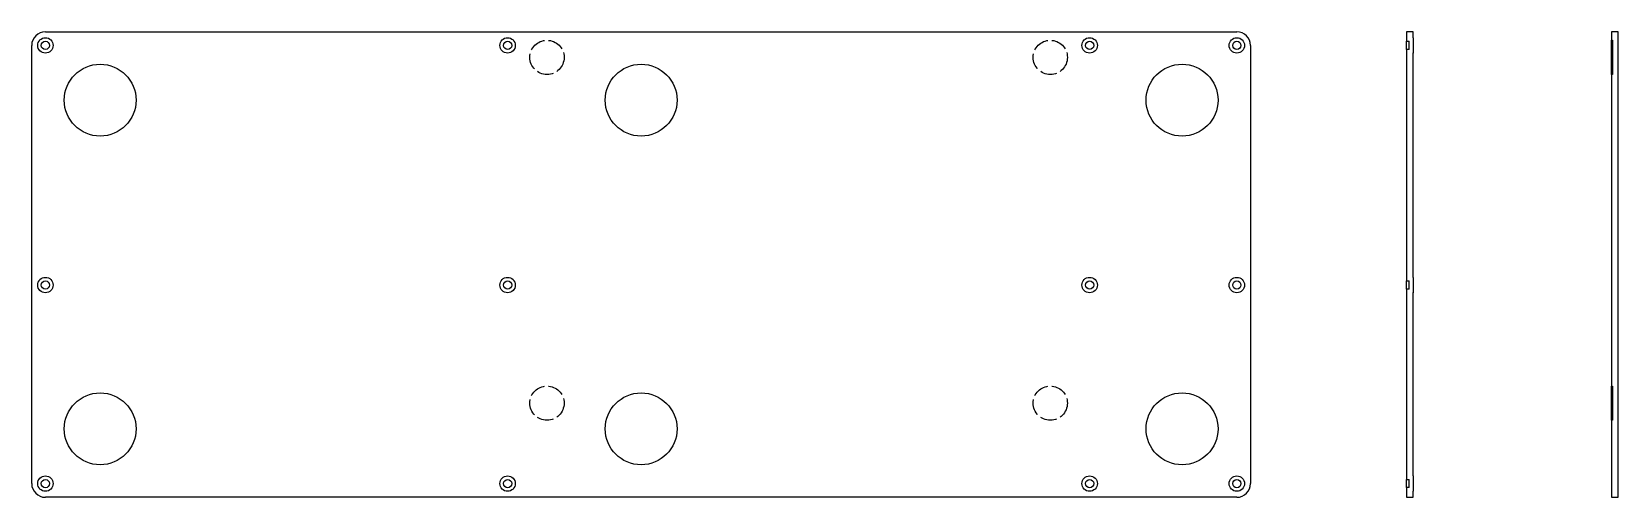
# Model space of a CAD drawing. Extents: x 89 to 552, y 203 to 339.
import ezdxf

# ---------------------------------------------------------------- set-up
doc = ezdxf.new("R2010")
doc.units = 0
doc.header["$LTSCALE"] = 0.4
doc.linetypes.add('ACAD_ISO02W100', pattern=[15, 12, -3])
doc.layers.add('可见边', color=7, linetype='CONTINUOUS')
doc.layers.add('隐藏边', color=7, linetype='ACAD_ISO02W100')

msp = doc.modelspace()

# ---------------------------------------------------------------- linework, layer by layer
at = {"layer": '可见边', "color": 7, "linetype": 'CONTINUOUS'}
for p, q in [((92.59, 338.81), (440.59, 338.81)), ((490.13, 338.81), (490.13, 336.01)), ((492.13, 338.81), (490.13, 338.81)), ((492.13, 337.06), (492.13, 338.81)), ((88.59, 206.81), (88.59, 334.81)), ((444.59, 334.81), (444.59, 206.81)), ((490.13, 333.62), (490.13, 336.01)), ((490.13, 336.01), (490.92, 336.01)), ((490.92, 333.62), (490.92, 336.01)), ((492.13, 337.06), (492.13, 332.56)), ((490.13, 333.62), (490.13, 266.01)), ((490.92, 333.62), (490.13, 333.62)), ((492.13, 267.06), (492.13, 332.56)), ((490.13, 263.62), (490.13, 266.01)), ((490.13, 266.01), (490.92, 266.01)), ((490.92, 263.62), (490.92, 266.01)), ((492.13, 267.06), (492.13, 262.56)), ((490.13, 263.62), (490.13, 208.01)), ((490.92, 263.62), (490.13, 263.62)), ((492.13, 209.06), (492.13, 262.56)), ((492.13, 209.06), (492.13, 204.56)), ((490.13, 205.62), (490.13, 208.01)), ((490.13, 208.01), (490.92, 208.01)), ((490.13, 205.62), (490.13, 202.81)), ((490.92, 205.62), (490.13, 205.62)), ((490.92, 205.62), (490.92, 208.01)), ((492.13, 202.81), (492.13, 204.56)), ((440.59, 202.81), (92.59, 202.81)), ((490.13, 202.81), (492.13, 202.81))]:
    msp.add_line(p, q, dxfattribs=at).dxf.unprotected_set("ltscale", 0)
for p, q in [((550, 338.81), (550, 336.31)), ((552, 338.81), (550, 338.81)), ((552, 202.81), (552, 338.81)), ((550, 326.31), (550, 336.31)), ((550, 336.31), (550.3, 336.31)), ((550.3, 336.31), (550.3, 326.31)), ((550, 326.31), (550, 235.31)), ((550.3, 326.31), (550, 326.31)), ((550, 225.31), (550, 235.31)), ((550, 235.31), (550.3, 235.31)), ((550.3, 235.31), (550.3, 225.31)), ((550, 225.31), (550, 202.81)), ((550.3, 225.31), (550, 225.31)), ((550, 202.81), (552, 202.81))]:
    msp.add_line(p, q, dxfattribs=at)
for points in [[(490.92, 336.01), (490.96, 336.04)], [(492.13, 332.56), (492.06, 332.62)], [(490.92, 266.01), (490.96, 266.04)], [(492.13, 262.56), (492.06, 262.62)], [(490.92, 208.01), (490.96, 208.04)], [(492.13, 204.56), (492.06, 204.62)]]:
    msp.add_lwpolyline(points, dxfattribs=at).dxf.unprotected_set("ltscale", 0)
for centre, radius in [((92.59, 334.81), 2.25), ((92.59, 334.81), 1.2), ((227.59, 334.81), 2.25), ((227.59, 334.81), 1.2), ((397.59, 334.81), 2.25), ((397.59, 334.81), 1.2), ((440.59, 334.81), 2.25), ((440.59, 334.81), 1.2), ((108.59, 318.81), 10.5), ((266.59, 318.81), 10.5), ((424.59, 318.81), 10.5), ((92.59, 264.81), 2.25), ((92.59, 264.81), 1.2), ((227.59, 264.81), 2.25), ((227.59, 264.81), 1.2), ((397.59, 264.81), 2.25), ((397.59, 264.81), 1.2), ((440.59, 264.81), 2.25), ((440.59, 264.81), 1.2), ((108.59, 222.81), 10.5), ((266.59, 222.81), 10.5), ((424.59, 222.81), 10.5), ((92.59, 206.81), 2.25), ((227.59, 206.81), 2.25), ((397.59, 206.81), 2.25), ((440.59, 206.81), 2.25), ((92.59, 206.81), 1.2), ((227.59, 206.81), 1.2), ((397.59, 206.81), 1.2), ((440.59, 206.81), 1.2)]:
    msp.add_circle(centre, radius, dxfattribs=at).dxf.unprotected_set("ltscale", 0)
for centre, start, end in [((92.59, 334.81), 90, 180), ((440.59, 334.81), 0, 90), ((92.59, 206.81), 180, 270), ((440.59, 206.81), 270, 0)]:
    msp.add_arc(centre, 4, start, end, dxfattribs=at).dxf.unprotected_set("ltscale", 0)
at = {"layer": '隐藏边', "color": 7, "linetype": 'ACAD_ISO02W100'}
for centre in [(239.09, 331.31), (386.09, 331.31), (239.09, 230.31), (386.09, 230.31)]:
    msp.add_circle(centre, 5, dxfattribs=at)

doc.saveas('drawing.dxf')
